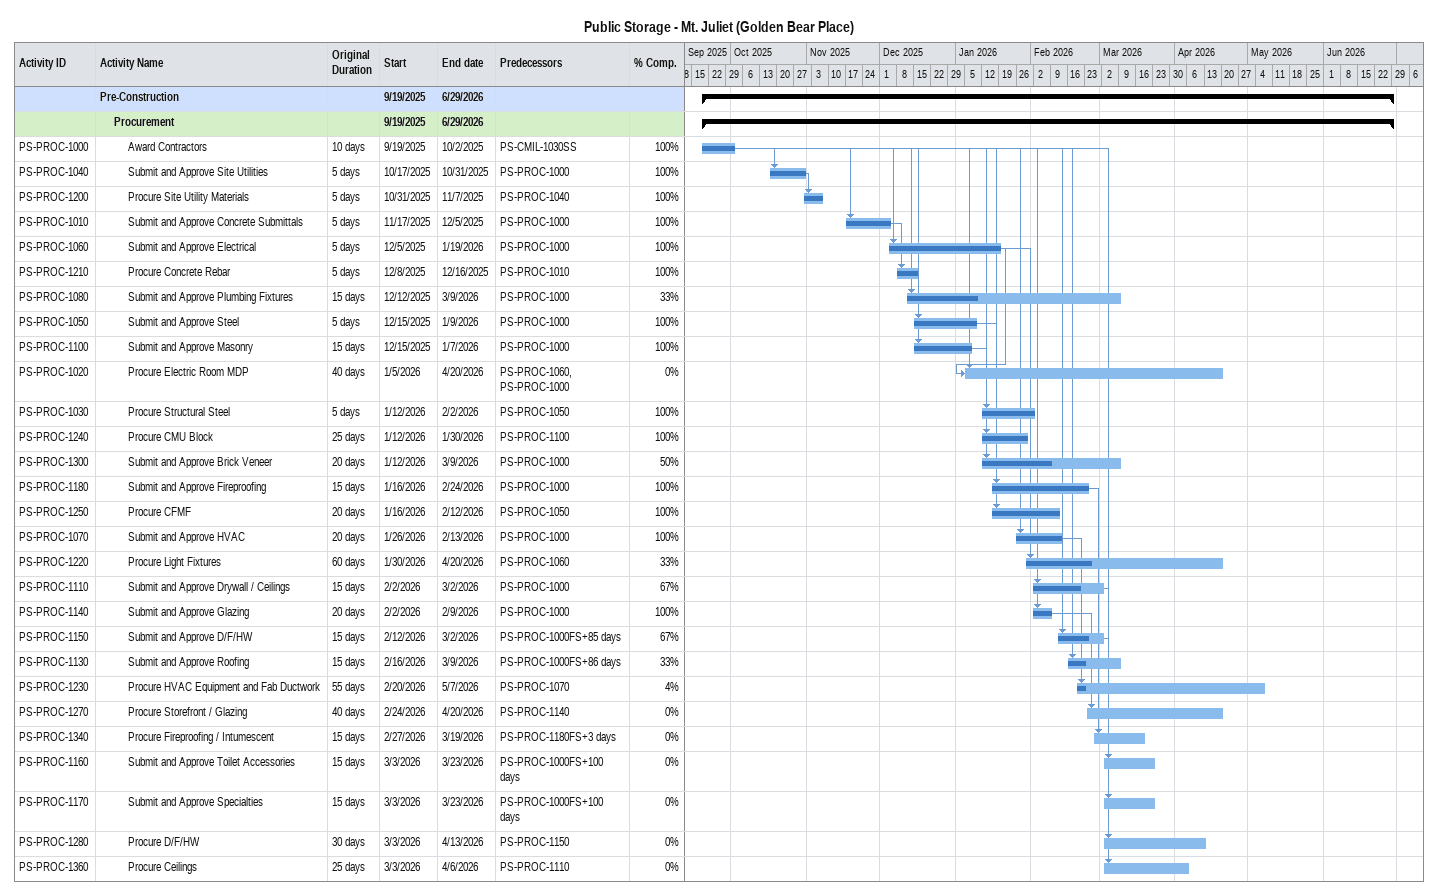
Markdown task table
Public Storage - Mt. Juliet (Golden Bear Place)

| ID | Level | Task | Original duration | Start | Finish | Predecessors | % complete |
|---|---|---|---|---|---|---|---|
|  | 1 | **Pre-Construction** |  | 2025-09-19 | 2026-06-29 |  |  |
|  | 2 | **Procurement** |  | 2025-09-19 | 2026-06-29 |  |  |
| PS-PROC-1000 | 3 | Award Contractors | 10d | 2025-09-19 | 2025-10-02 | PS-CMIL-1030SS | 100 |
| PS-PROC-1040 | 3 | Submit and Approve Site Utilities | 5d | 2025-10-17 | 2025-10-31 | PS-PROC-1000 | 100 |
| PS-PROC-1200 | 3 | Procure Site Utility Materials | 5d | 2025-10-31 | 2025-11-07 | PS-PROC-1040 | 100 |
| PS-PROC-1010 | 3 | Submit and Approve Concrete Submittals | 5d | 2025-11-17 | 2025-12-05 | PS-PROC-1000 | 100 |
| PS-PROC-1060 | 3 | Submit and Approve Electrical | 5d | 2025-12-05 | 2026-01-19 | PS-PROC-1000 | 100 |
| PS-PROC-1210 | 3 | Procure Concrete Rebar | 5d | 2025-12-08 | 2025-12-16 | PS-PROC-1010 | 100 |
| PS-PROC-1080 | 3 | Submit and Approve Plumbing Fixtures | 15d | 2025-12-12 | 2026-03-09 | PS-PROC-1000 | 33 |
| PS-PROC-1050 | 3 | Submit and Approve Steel | 5d | 2025-12-15 | 2026-01-09 | PS-PROC-1000 | 100 |
| PS-PROC-1100 | 3 | Submit and Approve Masonry | 15d | 2025-12-15 | 2026-01-07 | PS-PROC-1000 | 100 |
| PS-PROC-1020 | 3 | Procure Electric Room MDP | 40d | 2026-01-05 | 2026-04-20 | PS-PROC-1060, PS-PROC-1000 | 0 |
| PS-PROC-1030 | 3 | Procure Structural Steel | 5d | 2026-01-12 | 2026-02-02 | PS-PROC-1050 | 100 |
| PS-PROC-1240 | 3 | Procure CMU Block | 25d | 2026-01-12 | 2026-01-30 | PS-PROC-1100 | 100 |
| PS-PROC-1300 | 3 | Submit and Approve Brick Veneer | 20d | 2026-01-12 | 2026-03-09 | PS-PROC-1000 | 50 |
| PS-PROC-1180 | 3 | Submit and Approve Fireproofing | 15d | 2026-01-16 | 2026-02-24 | PS-PROC-1000 | 100 |
| PS-PROC-1250 | 3 | Procure CFMF | 20d | 2026-01-16 | 2026-02-12 | PS-PROC-1050 | 100 |
| PS-PROC-1070 | 3 | Submit and Approve HVAC | 20d | 2026-01-26 | 2026-02-13 | PS-PROC-1000 | 100 |
| PS-PROC-1220 | 3 | Procure Light Fixtures | 60d | 2026-01-30 | 2026-04-20 | PS-PROC-1060 | 33 |
| PS-PROC-1110 | 3 | Submit and Approve Drywall / Ceilings | 15d | 2026-02-02 | 2026-03-02 | PS-PROC-1000 | 67 |
| PS-PROC-1140 | 3 | Submit and Approve Glazing | 20d | 2026-02-02 | 2026-02-09 | PS-PROC-1000 | 100 |
| PS-PROC-1150 | 3 | Submit and Approve D/F/HW | 15d | 2026-02-12 | 2026-03-02 | PS-PROC-1000FS+85d | 67 |
| PS-PROC-1130 | 3 | Submit and Approve Roofing | 15d | 2026-02-16 | 2026-03-09 | PS-PROC-1000FS+86d | 33 |
| PS-PROC-1230 | 3 | Procure HVAC Equipment and Fab Ductwork | 55d | 2026-02-20 | 2026-05-07 | PS-PROC-1070 | 4 |
| PS-PROC-1270 | 3 | Procure Storefront / Glazing | 40d | 2026-02-24 | 2026-04-20 | PS-PROC-1140 | 0 |
| PS-PROC-1340 | 3 | Procure Fireproofing / Intumescent | 15d | 2026-02-27 | 2026-03-19 | PS-PROC-1180FS+3d | 0 |
| PS-PROC-1160 | 3 | Submit and Approve Toilet Accessories | 15d | 2026-03-03 | 2026-03-23 | PS-PROC-1000FS+100d | 0 |
| PS-PROC-1170 | 3 | Submit and Approve Specialties | 15d | 2026-03-03 | 2026-03-23 | PS-PROC-1000FS+100d | 0 |
| PS-PROC-1280 | 3 | Procure D/F/HW | 30d | 2026-03-03 | 2026-04-13 | PS-PROC-1150 | 0 |
| PS-PROC-1360 | 3 | Procure Ceilings | 25d | 2026-03-03 | 2026-04-06 | PS-PROC-1110 | 0 |
